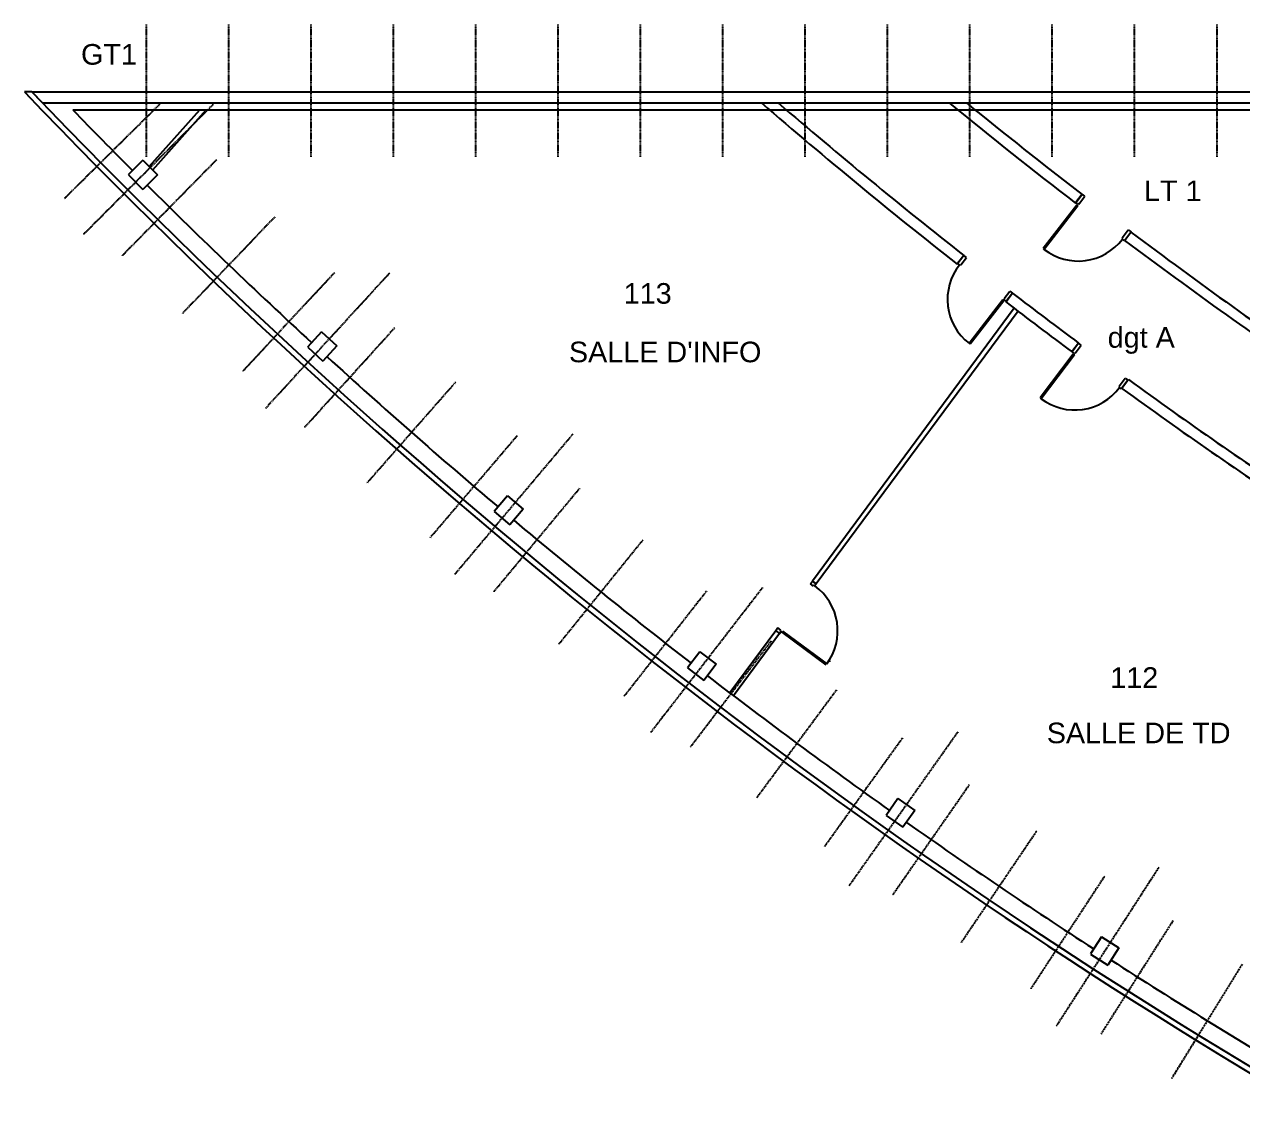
# Model space of a CAD drawing. Extents: x -14497 to -5039, y -16915 to 19656.
# Drawn here: x -14072 to -12297, y -8387 to -6807 of the extents above; entities that cross this region are included whole.
import ezdxf

# ---------------------------------------------------------------- set-up
doc = ezdxf.new("R2010")
doc.units = 0
doc.header["$MEASUREMENT"] = 0
doc.linetypes.add('AXES', pattern=[2, 1.25, -0.25, 0.25, -0.25])
doc.linetypes.add('CACHE', pattern=[0.375, 0.25, -0.125])
doc.layers.get('0').update_dxf_attribs({"linetype": 'CONTINUOUS'})
for name, color, linetype in [('-1.80', 3, 'CONTINUOUS'), ('BA_AXE_TRAME', 253, 'AXES'), ('BA_CLOISON', 4, 'CONTINUOUS'), ('BA_MENUIS_EXTERIEURE', 6, 'CONTINUOUS'), ('BA_MENUIS_INTERIEURE', 202, 'CONTINUOUS'), ('BA_STRUCTURE', 5, 'CONTINUOUS'), ('Circulation', 1, 'CONTINUOUS'), ('Nom. texte', 250, 'CONTINUOUS')]:
    doc.layers.add(name, color=color, linetype=linetype)
doc.styles.add('ARIAL', font='arial.ttf')

# ---------------------------------------------------------------- blocks, each defined once
blk = doc.blocks.new('P80_15')
for p, q in [((3.5, 96.5), (5.5, 96.5)), ((3.5, 16.5), (3.5, 96.5)), ((5.5, 16.5), (5.5, 96.6)), ((0, 0), (0, 15)), ((0, 15), (3.5, 15)), ((5, 0), (0, 0)), ((3.5, 16.5), (5.5, 16.5)), ((3.5, 15), (3.5, 13.5)), ((3.5, 13.5), (5, 13.5)), ((5, 13.5), (5, 0)), ((85, 13.5), (85, 0)), ((86.5, 13.5), (85, 13.5)), ((85, 0), (90, 0)), ((90, 15), (86.5, 15)), ((86.5, 15), (86.5, 13.5)), ((90, 0), (90, 15))]:
    blk.add_line(p, q)
for centre, radius, start, end in [((5.6, 15.7), 80.9, 359.5039, 90.0499), ((5, 13.5), 0, 270, 0), ((5.5, 16.5), 0, 270, 0)]:
    blk.add_arc(centre, radius, start, end)

msp = doc.modelspace()

# ---------------------------------------------------------------- linework, layer by layer
at = {"layer": '-1.80'}
for p, q in [((-12986.3, -6931.5), (-12961.8, -6931.5)), ((-12712.3, -6931.5), (-12686.9, -6931.5))]:
    msp.add_line(p, q, dxfattribs=at)
at = {"layer": 'BA_AXE_TRAME'}
for p, q in [((-13894.6, -6807.1), (-13894.6, -7000.2)), ((-13774.6, -6807.1), (-13774.6, -7000.2)), ((-13654.6, -6807.1), (-13654.6, -7000.2)), ((-13534.6, -6807.1), (-13534.6, -7000.2)), ((-13414.6, -6807.1), (-13414.6, -7000.2)), ((-13294.6, -6807.1), (-13294.6, -7000.2)), ((-13174.6, -6807.1), (-13174.6, -7000.2)), ((-13054.6, -6807.1), (-13054.6, -7000.2)), ((-12934.6, -6807.1), (-12934.6, -7000.2)), ((-12814.6, -6807.1), (-12814.6, -7000.2)), ((-12694.6, -6807.1), (-12694.6, -7000.2)), ((-12574.6, -6807.1), (-12574.6, -7000.2)), ((-12574.6, -6807.1), (-12574.6, -7000.2)), ((-12454.6, -6807.1), (-12454.6, -7000.2)), ((-12454.6, -6807.1), (-12454.6, -7000.2)), ((-12334.6, -6807.1), (-12334.6, -7000.2)), ((-14013.4, -7060.5), (-13874.1, -6922.8)), ((-13796.9, -6923.8), (-13985.9, -7113.2)), ((-13792.2, -7004.6), (-13929.5, -7144.2)), ((-13706.8, -7087.4), (-13842.2, -7228.9)), ((-13620.3, -7169), (-13753.7, -7312.4)), ((-13540, -7169.6), (-13720.8, -7366.8)), ((-13532.6, -7249.4), (-13664, -7394.7)), ((-13443.8, -7328.6), (-13573.1, -7475.7)), ((-13354, -7406.5), (-13481.1, -7555.4)), ((-13273, -7404.3), (-13445.3, -7608.9)), ((-13263, -7483.1), (-13388.1, -7633.8)), ((-13170.9, -7558.4), (-13293.9, -7710.9)), ((-13077.8, -7632.5), (-13198.6, -7786.6)), ((-12996.2, -7627.4), (-13159.7, -7839.2)), ((-12983.7, -7705.2), (-13101.8, -7860.3)), ((-12888.5, -7776.6), (-13005, -7934)), ((-12711.7, -7837.7), (-12870.6, -8062.5)), ((-12792.4, -7846.6), (-12906.6, -8005.7)), ((-12695.3, -7915.3), (-12807.2, -8076)), ((-12597.2, -7982.6), (-12706.9, -8144.8)), ((-12419.1, -8035.5), (-12568.4, -8266.7)), ((-12498.2, -8048.5), (-12605.6, -8212.3)), ((-12398.3, -8113), (-12503.3, -8278.3)), ((-12297.4, -8176.2), (-12400.2, -8342.9))]:
    msp.add_line(p, q, dxfattribs=at)
at = {"layer": 'BA_CLOISON'}
for p, q in [((-13890.1, -7014.3), (-13816.3, -6931.5)), ((-13884.8, -7019), (-13807, -6931.5)), ((-12629.5, -7220.4), (-12923.7, -7618.3)), ((-12624.1, -7224.8), (-12918, -7622.4)), ((-12923.7, -7618.3), (-12918, -7622.4)), ((-12977.2, -7690.6), (-13044.2, -7781.2)), ((-12971.6, -7694.8), (-13038.6, -7785.5)), ((-12977.2, -7690.6), (-12971.6, -7694.8))]:
    msp.add_line(p, q, dxfattribs=at)
at = {"layer": 'BA_CLOISON', "linetype": 'CACHE'}
msp.add_line((-12923.7, -7618.3), (-12918.1, -7622.5), dxfattribs=at)
at = {"layer": 'BA_MENUIS_EXTERIEURE'}
for p, q in [((-14060.9, -6905.5), (-14072, -6905.5)), ((-14001.6, -6931.5), (-12986.3, -6931.5)), ((-12961.8, -6931.5), (-12712.2, -6931.5)), ((-12686.9, -6931.5), (-12094.6, -6931.5))]:
    msp.add_line(p, q, dxfattribs=at)
for points in [[(-14001.6, -6931.5, 0.003638), (-13914.3, -7020.2, 0.003638)], [(-13893, -7041.4, 0.009702), (-13653.3, -7270.9, 0.009702)], [(-13631.1, -7291.2, 0.009703), (-13381.8, -7510.2, 0.009703)], [(-13358.9, -7529.6, 0.009704), (-13100.5, -7737.9, 0.009704)], [(-13076.7, -7756.3, 0.009651), (-12811.3, -7952.5, 0.009651)], [(-12786.7, -7969.8, 0.009633), (-12513.8, -8154.3, 0.009633)], [(-12488.5, -8170.6, 0.009633), (-12208, -8343.5, 0.009633)]]:
    msp.add_lwpolyline(points, format="xyb", dxfattribs=at)
at = {"layer": 'BA_MENUIS_EXTERIEURE', "ltscale": 10}
for radius, start in [(8584.2, 223.6667), (8576.2, 223.71774)]:
    msp.add_arc((-7862.4, -978.4), radius, start, 239.6595, dxfattribs=at)
at = {"layer": 'BA_MENUIS_INTERIEURE'}
for p, q in [((-12530.6, -7054.5), (-12540.4, -7067.2)), ((-12535.5, -7069), (-12526.6, -7057.6)), ((-12526.6, -7057.6), (-12530.6, -7054.5)), ((-12538.5, -7070.5), (-12587.4, -7133.8)), ((-12536.9, -7071.7), (-12585.9, -7135.1)), ((-12540.4, -7067.2), (-12537.6, -7069.3)), ((-12538.5, -7070.5), (-12536.9, -7071.7)), ((-12537.6, -7069.3), (-12536.7, -7068.1)), ((-12536.7, -7068.1), (-12535.5, -7069)), ((-12472.2, -7118), (-12463.4, -7106.5)), ((-12471, -7118.9), (-12472.2, -7118)), ((-12463.4, -7106.5), (-12459.4, -7109.5)), ((-12587.4, -7133.8), (-12585.9, -7135)), ((-12472, -7120.1), (-12471, -7118.9)), ((-12469.2, -7122.2), (-12472, -7120.1)), ((-12535.8, -7271.4), (-12545.5, -7284.2)), ((-12540.6, -7286), (-12531.9, -7274.4)), ((-12531.9, -7274.4), (-12535.8, -7271.4)), ((-12543.6, -7287.5), (-12591.8, -7351.3)), ((-12542, -7288.7), (-12590.2, -7352.6)), ((-12545.5, -7284.2), (-12542.7, -7286.3)), ((-12543.6, -7287.5), (-12542, -7288.7)), ((-12542.7, -7286.3), (-12541.8, -7285.1)), ((-12541.8, -7285.1), (-12540.6, -7286)), ((-12476.7, -7334.2), (-12468, -7322.6)), ((-12464, -7325.6), (-12473.6, -7338.4)), ((-12468, -7322.6), (-12464, -7325.6)), ((-12475.5, -7335.1), (-12476.7, -7334.2)), ((-12476.4, -7336.3), (-12475.5, -7335.1)), ((-12473.6, -7338.4), (-12476.4, -7336.3)), ((-12591.8, -7351.3), (-12590.2, -7352.5)), ((-12926.6, -7622.3), (-12923.7, -7618.3)), ((-12922.2, -7625.5), (-12926.6, -7622.3)), ((-12923.7, -7618.3), (-12918, -7622.4)), ((-12921.3, -7624.3), (-12922.2, -7625.5)), ((-12920.1, -7625.2), (-12921.3, -7624.3)), ((-12918, -7622.4), (-12920.1, -7625.2)), ((-12974.2, -7686.6), (-12977.2, -7690.6)), ((-12969.8, -7689.9), (-12974.2, -7686.6)), ((-12977.2, -7690.6), (-12971.6, -7694.8)), ((-12971.6, -7694.8), (-12969.5, -7692)), ((-12970.7, -7691.1), (-12969.8, -7689.9)), ((-12969.5, -7692), (-12970.7, -7691.1)), ((-12968.3, -7692.8), (-12967.1, -7691.2)), ((-12968.3, -7692.8), (-12904, -7740.4)), ((-12967.1, -7691.2), (-12902.7, -7738.9)), ((-12898.6, -7735.6), (-12897.5, -7734))]:
    msp.add_line(p, q, dxfattribs=at)
for centre, radius, start, end in [((-12536.9, -7071.7), 0, 322.2935, 52.2935), ((-12535.5, -7069), 0, 322.2935, 52.2935), ((-12536.4, -7071.1), 80.9, 232.2436, 322.7896), ((-12542, -7288.7), 0, 322.9614, 52.9614), ((-12540.6, -7286), 0, 322.9614, 52.9614), ((-12541.4, -7288.1), 80.9, 232.9115, 323.4575), ((-12967.7, -7690.7), 80.9, 323.4542, 54.0003), ((-12962.7, -7685.9), 0, 52.7171, 142.7171), ((-12970.8, -7689.2), 0, 52.7171, 142.7171)]:
    msp.add_arc(centre, radius, start, end, dxfattribs=at)
at = {"layer": 'BA_STRUCTURE'}
for p, q in [((-14060.9, -6905.5), (-12744, -6905.5)), ((-14060.9, -6905.5), (-14045.6, -6921.5)), ((-12744, -6905.5), (-11491.8, -6905.5)), ((-14045.6, -6921.5), (-12724.5, -6921.5)), ((-12724.5, -6921.5), (-11858.1, -6921.5)), ((-13899.3, -7005.1), (-13920.5, -7026.3)), ((-13899.3, -7005.1), (-13878, -7026.3)), ((-13920.4, -7026.4), (-13899.2, -7047.6)), ((-13878, -7026.3), (-13899.2, -7047.6)), ((-12540.5, -7067.4), (-12530.7, -7054.7)), ((-12530.6, -7054.5), (-12540.3, -7067.2)), ((-12468.8, -7121.8), (-12459.8, -7109.8)), ((-12703, -7143.8), (-12712.9, -7156.4)), ((-12631.9, -7198.9), (-12641.7, -7211.6)), ((-13638.8, -7255.2), (-13659.2, -7277.3)), ((-13638.8, -7255.2), (-13616.7, -7275.5)), ((-13659.1, -7277.3), (-13637, -7297.6)), ((-13616.7, -7275.5), (-13637, -7297.6)), ((-12535.8, -7271.4), (-12545.3, -7284.3)), ((-12463.3, -7324.6), (-12472.7, -7337.6)), ((-13368.1, -7494), (-13387.5, -7516.9)), ((-13368.1, -7494), (-13345.1, -7513.3)), ((-13387.4, -7516.9), (-13364.5, -7536.2)), ((-13345.1, -7513.3), (-13364.5, -7536.2)), ((-13087.5, -7721.1), (-13105.8, -7744.8)), ((-13087.5, -7721.1), (-13063.7, -7739.4)), ((-13063.7, -7739.4), (-13082, -7763.2)), ((-13105.8, -7744.8), (-13082.1, -7763.2)), ((-12799, -7935.1), (-12816.3, -7959.6)), ((-12799, -7935.1), (-12774.5, -7952.4)), ((-12774.5, -7952.4), (-12791.7, -7976.9)), ((-12816.3, -7959.6), (-12791.8, -7976.9)), ((-12502.2, -8136.5), (-12518.5, -8161.6)), ((-12502.2, -8136.5), (-12477, -8152.7)), ((-12518.4, -8161.7), (-12493.2, -8177.9)), ((-12477, -8152.7), (-12493.2, -8178))]:
    msp.add_line(p, q, dxfattribs=at)
for centre, radius, start, end in [((-7862.4, -978.4), 7854.6, 229.16923, 231.86391), ((-7862.4, -978.4), 7838.6, 229.30475, 231.86391), ((-7862.4, -978.4), 7678.6, 230.71328, 232.46546), ((-7862.4, -978.4), 7662.6, 230.85975, 232.46546), ((-7862.4, -978.4), 7663.6, 233.13703, 235.88308), ((-7862.4, -978.4), 7678.6, 233.13703, 235.88308), ((-7862.4, -978.4), 7838.6, 232.52177, 233.40101), ((-7653.5, -703.6), 8199.8, 232.53064, 233.37414), ((-7862.4, -978.4), 7838.6, 234.05887, 236.38277), ((-7862.4, -978.4), 7854.6, 234.05887, 236.39256)]:
    msp.add_arc(centre, radius, start, end, dxfattribs=at)

# ---------------------------------------------------------------- block references
at = {"layer": 'BA_MENUIS_INTERIEURE', "rotation": 142.1928393974751}
msp.add_blockref('P80_15', (-12631.9, -7198.9), dxfattribs=at)

# ---------------------------------------------------------------- texts
at = {"layer": 'Circulation', "insert": (-12444.5, -7267.7), "char_height": 30, "width": 224.767, "attachment_point": 5, "style": 'ARIAL'}
msp.add_mtext('dgt A', dxfattribs=at)
at = {"layer": 'Nom. texte', "char_height": 30, "width": 224.767, "attachment_point": 5, "style": 'ARIAL'}
for s, insert in [('GT1', (-13948.7, -6851)), ('LT 1', (-12398.5, -7049.6)), ('113', (-13163.7, -7199.3)), ('112', (-12454.7, -7758.8))]:
    msp.add_mtext(s, dxfattribs=dict(at, insert=insert))
at = {"layer": 'Nom. texte', "char_height": 30, "attachment_point": 1, "style": 'ARIAL'}
for s, width, insert in [("SALLE D'INFO", 294.252, (-13278.5, -7269.4)), ('SALLE DE TD', 437.447, (-12582.2, -7824.5))]:
    msp.add_mtext_dynamic_manual_height_columns(s, width=width, gutter_width=12.5, heights=[0], dxfattribs=dict(at, insert=insert))

doc.saveas('drawing.dxf')
